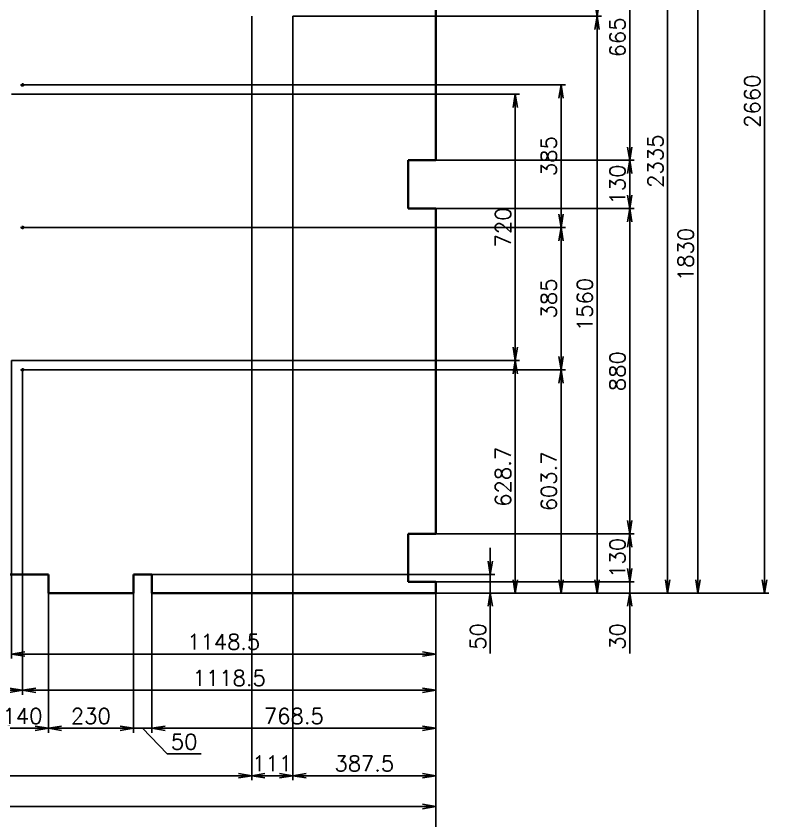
# Model space of a CAD drawing. Header units: millimetres. Extents: x -73083 to 81340, y -6859 to 6812.
# Drawn here: x -35573 to -33537, y -5722 to -3546 of the extents above; entities that cross this region are included whole.
import ezdxf

# ---------------------------------------------------------------- set-up
doc = ezdxf.new("R2010")
doc.units = ezdxf.units.MM
for name, pattern in [('AM_ISO02W050', [7.5, 6, -1.5]), ('AM_ISO08W050', [18, 12, -1.5, 3, -1.5]), ('DASHDOT', [18.5, 12, -3, 0.5, -3]), ('DASHED', [15, 12, -3])]:
    doc.linetypes.add(name, pattern=pattern)
for name, color, linetype, lineweight in [('AM_7', 2, 'AM_ISO08W050', 25), ('AM_HID', 1, 'AM_ISO02W050', 25), ('AM_VIS', 7, 'Continuous', 50)]:
    doc.layers.add(name, color=color, linetype=linetype, lineweight=lineweight)
doc.layers.add('word_dim', color=253, linetype='Continuous')
doc.styles.get("Standard").update_dxf_attribs({"font": 'romans.shx', "bigfont": 'bigfont.shx'})
doc.dimstyles.new('STANDARD1-12', dxfattribs={"dimscale": 12, "dimtxt": 3.5, "dimasz": 3, "dimexe": 1, "dimexo": 0, "dimgap": 1, "dimtad": 3, "dimdec": 1, "dimdsep": 46, "dimtxsty": 'Standard', "dimblk1": 'OPEN', "dimblk2": 'OPEN', "dimsah": 1, "dimcen": 0, "dimclrd": 256, "dimclre": 256, "dimclrt": 3, "dimadec": 0, "dimazin": 0, "dimtfac": 1, "dimtdec": 1, "dimtmove": 0, "dimatfit": 3, "dimldrblk": 'OPEN', "dimfxl": 0, "dimtolj": 1, "dimtzin": 0, "dimarcsym": 0})

# ---------------------------------------------------------------- blocks, each defined once
blk = doc.blocks.new('_Open')
at = {"color": 0, "lineweight": -2}
for p, q in [((-1, 0.167), (0, 0)), ((-1, -0.167), (0, 0)), ((0, 0), (-1, 0))]:
    blk.add_line(p, q, dxfattribs=at)
blk = doc.blocks.new('*D883')
at = {"layer": 'DEFPOINTS', "color": 0, "linetype": 'Continuous', "ltscale": 2}
for p in [(-38434.4, -5105.6), (-34437.4, -5105.6), (-34437.4, -5778.2)]:
    blk.add_point(p, dxfattribs=at)
at = {"layer": 'word_dim', "linetype": 'Continuous', "lineweight": -2, "ltscale": 2}
for p, q in [((-38434.4, -5105.6), (-38434.4, -5790.2)), ((-34437.4, -5105.6), (-34437.4, -5790.2)), ((-38398.4, -5778.2), (-34473.4, -5778.2))]:
    blk.add_line(p, q, dxfattribs=at)
at = {"layer": 'word_dim', "linetype": 'Continuous', "lineweight": -2, "ltscale": 2, "xscale": 36, "yscale": 36, "zscale": 36, "rotation": 180}
blk.add_blockref('_Open', (-38434.4, -5778.2), dxfattribs=at)
at = {"layer": 'word_dim', "linetype": 'Continuous', "lineweight": -2, "ltscale": 2, "xscale": 36, "yscale": 36, "zscale": 36}
blk.add_blockref('_Open', (-34437.4, -5778.2), dxfattribs=at)
at = {"layer": 'word_dim', "color": 3, "linetype": 'Continuous', "ltscale": 2, "insert": (-36435.9, -5745.2), "char_height": 42, "attachment_point": 5}
blk.add_mtext('\\A1;3997', dxfattribs=at)
blk = doc.blocks.new('*D884')
at = {"layer": 'DEFPOINTS', "color": 0, "linetype": 'Continuous', "ltscale": 2}
for p in [(-35335.9, -2445.6), (-34437.4, -5105.6), (-33548.8, -5105.6)]:
    blk.add_point(p, dxfattribs=at)
at = {"layer": 'word_dim', "linetype": 'Continuous', "lineweight": -2, "ltscale": 2}
for p, q in [((-35335.9, -2445.6), (-33536.8, -2445.6)), ((-33548.8, -2481.6), (-33548.8, -5069.6)), ((-34437.4, -5105.6), (-33536.8, -5105.6))]:
    blk.add_line(p, q, dxfattribs=at)
at = {"layer": 'word_dim', "linetype": 'Continuous', "lineweight": -2, "ltscale": 2, "xscale": 36, "yscale": 36, "zscale": 36}
for p, rotation in [((-33548.8, -2445.6), 90), ((-33548.8, -5105.6), 270)]:
    blk.add_blockref('_Open', p, dxfattribs=dict(at, rotation=rotation))
at = {"layer": 'word_dim', "color": 3, "linetype": 'Continuous', "ltscale": 2, "insert": (-33581.8, -3775.6), "char_height": 42, "attachment_point": 5, "rotation": 90}
blk.add_mtext('\\A1;2660', dxfattribs=at)
blk = doc.blocks.new('*D886')
at = {"layer": 'DEFPOINTS', "color": 0, "linetype": 'Continuous', "ltscale": 2}
for p in [(-35205.9, -5105.6), (-34437.4, -5105.6), (-35205.9, -5471.4)]:
    blk.add_point(p, dxfattribs=at)
at = {"layer": 'word_dim', "linetype": 'Continuous', "lineweight": -2, "ltscale": 2}
for p, q in [((-35205.9, -5105.6), (-35205.9, -5483.4)), ((-34437.4, -5105.6), (-34437.4, -5483.4)), ((-34473.4, -5471.4), (-35169.9, -5471.4))]:
    blk.add_line(p, q, dxfattribs=at)
at = {"layer": 'word_dim', "linetype": 'Continuous', "lineweight": -2, "ltscale": 2, "xscale": 36, "yscale": 36, "zscale": 36, "rotation": 180}
blk.add_blockref('_Open', (-35205.9, -5471.4), dxfattribs=at)
at = {"layer": 'word_dim', "linetype": 'Continuous', "lineweight": -2, "ltscale": 2, "xscale": 36, "yscale": 36, "zscale": 36}
blk.add_blockref('_Open', (-34437.4, -5471.4), dxfattribs=at)
at = {"layer": 'word_dim', "color": 3, "linetype": 'Continuous', "ltscale": 2, "insert": (-34821.6, -5438.4), "char_height": 42, "attachment_point": 5}
blk.add_mtext('\\A1;768.5', dxfattribs=at)
blk = doc.blocks.new('*D887')
at = {"layer": 'DEFPOINTS', "color": 0, "linetype": 'Continuous', "ltscale": 2}
for p in [(-35255.9, -5105.6), (-35205.9, -5105.6), (-35255.9, -5471.4)]:
    blk.add_point(p, dxfattribs=at)
at = {"layer": 'word_dim', "linetype": 'Continuous', "lineweight": -2, "ltscale": 2}
for p, q in [((-35255.9, -5105.6), (-35255.9, -5483.4)), ((-35205.9, -5105.6), (-35205.9, -5483.4)), ((-35291.9, -5471.4), (-35327.9, -5471.4)), ((-35205.9, -5471.4), (-35255.9, -5471.4)), ((-35205.9, -5471.4), (-35255.9, -5471.4)), ((-35230.9, -5471.4), (-35164.4, -5540.9)), ((-35169.9, -5471.4), (-35133.9, -5471.4)), ((-35164.4, -5540.9), (-35072.4, -5540.9))]:
    blk.add_line(p, q, dxfattribs=at)
at = {"layer": 'word_dim', "linetype": 'Continuous', "lineweight": -2, "ltscale": 2, "xscale": 36, "yscale": 36, "zscale": 36}
blk.add_blockref('_Open', (-35255.9, -5471.4), dxfattribs=at)
at = {"layer": 'word_dim', "linetype": 'Continuous', "lineweight": -2, "ltscale": 2, "xscale": 36, "yscale": 36, "zscale": 36, "rotation": 180}
blk.add_blockref('_Open', (-35205.9, -5471.4), dxfattribs=at)
at = {"layer": 'word_dim', "color": 3, "linetype": 'Continuous', "ltscale": 2, "insert": (-35118.4, -5507.9), "char_height": 42, "attachment_point": 5}
blk.add_mtext('\\A1;50', dxfattribs=at)
blk = doc.blocks.new('*D888')
at = {"layer": 'DEFPOINTS', "color": 0, "linetype": 'Continuous', "ltscale": 2}
for p in [(-35485.9, -5105.6), (-35255.9, -5105.6), (-35485.9, -5471.4)]:
    blk.add_point(p, dxfattribs=at)
at = {"layer": 'word_dim', "linetype": 'Continuous', "lineweight": -2, "ltscale": 2}
for p, q in [((-35485.9, -5105.6), (-35485.9, -5483.4)), ((-35255.9, -5105.6), (-35255.9, -5483.4)), ((-35291.9, -5471.4), (-35449.9, -5471.4))]:
    blk.add_line(p, q, dxfattribs=at)
at = {"layer": 'word_dim', "linetype": 'Continuous', "lineweight": -2, "ltscale": 2, "xscale": 36, "yscale": 36, "zscale": 36, "rotation": 180}
blk.add_blockref('_Open', (-35485.9, -5471.4), dxfattribs=at)
at = {"layer": 'word_dim', "linetype": 'Continuous', "lineweight": -2, "ltscale": 2, "xscale": 36, "yscale": 36, "zscale": 36}
blk.add_blockref('_Open', (-35255.9, -5471.4), dxfattribs=at)
at = {"layer": 'word_dim', "color": 3, "linetype": 'Continuous', "ltscale": 2, "insert": (-35370.9, -5438.4), "char_height": 42, "attachment_point": 5}
blk.add_mtext('\\A1;230', dxfattribs=at)
blk = doc.blocks.new('*D889')
at = {"layer": 'DEFPOINTS', "color": 0, "linetype": 'Continuous', "ltscale": 2}
for p in [(-35625.9, -5105.6), (-35485.9, -5105.6), (-35625.9, -5471.4)]:
    blk.add_point(p, dxfattribs=at)
at = {"layer": 'word_dim', "linetype": 'Continuous', "lineweight": -2, "ltscale": 2}
for p, q in [((-35625.9, -5105.6), (-35625.9, -5483.4)), ((-35485.9, -5105.6), (-35485.9, -5483.4)), ((-35521.9, -5471.4), (-35589.9, -5471.4))]:
    blk.add_line(p, q, dxfattribs=at)
at = {"layer": 'word_dim', "linetype": 'Continuous', "lineweight": -2, "ltscale": 2, "xscale": 36, "yscale": 36, "zscale": 36, "rotation": 180}
blk.add_blockref('_Open', (-35625.9, -5471.4), dxfattribs=at)
at = {"layer": 'word_dim', "linetype": 'Continuous', "lineweight": -2, "ltscale": 2, "xscale": 36, "yscale": 36, "zscale": 36}
blk.add_blockref('_Open', (-35485.9, -5471.4), dxfattribs=at)
at = {"layer": 'word_dim', "color": 3, "linetype": 'Continuous', "ltscale": 2, "insert": (-35555.9, -5438.4), "char_height": 42, "attachment_point": 5}
blk.add_mtext('\\A1;140', dxfattribs=at)
blk = doc.blocks.new('*D896')
at = {"layer": 'DEFPOINTS', "color": 0, "linetype": 'Continuous', "ltscale": 2}
for p in [(-35205.9, -5055.6), (-34290.5, -5055.6), (-34437.4, -5105.6)]:
    blk.add_point(p, dxfattribs=at)
at = {"layer": 'word_dim', "linetype": 'Continuous', "lineweight": -2, "ltscale": 2}
for p, q in [((-34290.5, -5019.6), (-34290.5, -4983.6)), ((-35205.9, -5055.6), (-34278.5, -5055.6)), ((-34290.5, -5055.6), (-34290.5, -5105.6)), ((-34437.4, -5105.6), (-34278.5, -5105.6)), ((-34290.5, -5141.6), (-34290.5, -5269.6))]:
    blk.add_line(p, q, dxfattribs=at)
at = {"layer": 'word_dim', "linetype": 'Continuous', "lineweight": -2, "ltscale": 2, "xscale": 36, "yscale": 36, "zscale": 36}
for p, rotation in [((-34290.5, -5055.6), 270), ((-34290.5, -5105.6), 90)]:
    blk.add_blockref('_Open', p, dxfattribs=dict(at, rotation=rotation))
at = {"layer": 'word_dim', "color": 3, "linetype": 'Continuous', "ltscale": 2, "insert": (-34323.5, -5223.6), "char_height": 42, "attachment_point": 5, "rotation": 90}
blk.add_mtext('\\A1;50', dxfattribs=at)
blk = doc.blocks.new('*D897')
at = {"layer": 'DEFPOINTS', "color": 0, "linetype": 'Continuous', "ltscale": 2}
for p in [(-38359.4, -3270.6), (-34437.4, -5105.6), (-34437.4, -5683)]:
    blk.add_point(p, dxfattribs=at)
at = {"layer": 'word_dim', "linetype": 'Continuous', "lineweight": -2, "ltscale": 2}
for p, q in [((-38359.4, -3270.6), (-38359.4, -5695)), ((-34437.4, -5105.6), (-34437.4, -5695)), ((-38323.4, -5683), (-34473.4, -5683))]:
    blk.add_line(p, q, dxfattribs=at)
at = {"layer": 'word_dim', "linetype": 'Continuous', "lineweight": -2, "ltscale": 2, "xscale": 36, "yscale": 36, "zscale": 36, "rotation": 180}
blk.add_blockref('_Open', (-38359.4, -5683), dxfattribs=at)
at = {"layer": 'word_dim', "linetype": 'Continuous', "lineweight": -2, "ltscale": 2, "xscale": 36, "yscale": 36, "zscale": 36}
blk.add_blockref('_Open', (-34437.4, -5683), dxfattribs=at)
at = {"layer": 'word_dim', "color": 3, "linetype": 'Continuous', "ltscale": 2, "insert": (-36398.4, -5650), "char_height": 42, "attachment_point": 5}
blk.add_mtext('\\A1;3922', dxfattribs=at)
blk = doc.blocks.new('*D903')
at = {"layer": 'DEFPOINTS', "color": 0, "linetype": 'Continuous', "ltscale": 2}
for p in [(-34437.4, -5075.6), (-33913.4, -5075.6), (-34437.4, -5105.6)]:
    blk.add_point(p, dxfattribs=at)
at = {"layer": 'word_dim', "linetype": 'Continuous', "lineweight": -2, "ltscale": 2}
for p, q in [((-33913.4, -5039.6), (-33913.4, -5003.6)), ((-34437.4, -5075.6), (-33901.4, -5075.6)), ((-33913.4, -5075.6), (-33913.4, -5105.6)), ((-34437.4, -5105.6), (-33901.4, -5105.6)), ((-33913.4, -5141.6), (-33913.4, -5269.6))]:
    blk.add_line(p, q, dxfattribs=at)
at = {"layer": 'word_dim', "linetype": 'Continuous', "lineweight": -2, "ltscale": 2, "xscale": 36, "yscale": 36, "zscale": 36}
for p, rotation in [((-33913.4, -5075.6), 270), ((-33913.4, -5105.6), 90)]:
    blk.add_blockref('_Open', p, dxfattribs=dict(at, rotation=rotation))
at = {"layer": 'word_dim', "color": 3, "linetype": 'Continuous', "ltscale": 2, "insert": (-33946.4, -5223.6), "char_height": 42, "attachment_point": 5, "rotation": 90}
blk.add_mtext('\\A1;30', dxfattribs=at)
blk = doc.blocks.new('*D904')
at = {"layer": 'DEFPOINTS', "color": 0, "linetype": 'Continuous', "ltscale": 2}
for p in [(-34437.4, -4945.6), (-33913.4, -4945.6), (-34437.4, -5075.6)]:
    blk.add_point(p, dxfattribs=at)
at = {"layer": 'word_dim', "linetype": 'Continuous', "lineweight": -2, "ltscale": 2}
for p, q in [((-34437.4, -4945.6), (-33901.4, -4945.6)), ((-33913.4, -5039.6), (-33913.4, -4981.6)), ((-34437.4, -5075.6), (-33901.4, -5075.6))]:
    blk.add_line(p, q, dxfattribs=at)
at = {"layer": 'word_dim', "linetype": 'Continuous', "lineweight": -2, "ltscale": 2, "xscale": 36, "yscale": 36, "zscale": 36}
for p, rotation in [((-33913.4, -4945.6), 90), ((-33913.4, -5075.6), 270)]:
    blk.add_blockref('_Open', p, dxfattribs=dict(at, rotation=rotation))
at = {"layer": 'word_dim', "color": 3, "linetype": 'Continuous', "ltscale": 2, "insert": (-33946.4, -5010.6), "char_height": 42, "attachment_point": 5, "rotation": 90}
blk.add_mtext('\\A1;130', dxfattribs=at)
blk = doc.blocks.new('*D905')
at = {"layer": 'DEFPOINTS', "color": 0, "linetype": 'Continuous', "ltscale": 2}
for p in [(-34437.4, -4065.6), (-33913.4, -4065.6), (-34437.4, -4945.6)]:
    blk.add_point(p, dxfattribs=at)
at = {"layer": 'word_dim', "linetype": 'Continuous', "lineweight": -2, "ltscale": 2}
for p, q in [((-34437.4, -4065.6), (-33901.4, -4065.6)), ((-33913.4, -4909.6), (-33913.4, -4101.6)), ((-34437.4, -4945.6), (-33901.4, -4945.6))]:
    blk.add_line(p, q, dxfattribs=at)
at = {"layer": 'word_dim', "linetype": 'Continuous', "lineweight": -2, "ltscale": 2, "xscale": 36, "yscale": 36, "zscale": 36}
for p, rotation in [((-33913.4, -4065.6), 90), ((-33913.4, -4945.6), 270)]:
    blk.add_blockref('_Open', p, dxfattribs=dict(at, rotation=rotation))
at = {"layer": 'word_dim', "color": 3, "linetype": 'Continuous', "ltscale": 2, "insert": (-33946.4, -4505.6), "char_height": 42, "attachment_point": 5, "rotation": 90}
blk.add_mtext('\\A1;880', dxfattribs=at)
blk = doc.blocks.new('*D906')
at = {"layer": 'DEFPOINTS', "color": 0, "linetype": 'Continuous', "ltscale": 2}
for p in [(-34437.4, -3935.6), (-33913.4, -3935.6), (-34437.4, -4065.6)]:
    blk.add_point(p, dxfattribs=at)
at = {"layer": 'word_dim', "linetype": 'Continuous', "lineweight": -2, "ltscale": 2}
for p, q in [((-34437.4, -3935.6), (-33901.4, -3935.6)), ((-33913.4, -4029.6), (-33913.4, -3971.6)), ((-34437.4, -4065.6), (-33901.4, -4065.6))]:
    blk.add_line(p, q, dxfattribs=at)
at = {"layer": 'word_dim', "linetype": 'Continuous', "lineweight": -2, "ltscale": 2, "xscale": 36, "yscale": 36, "zscale": 36}
for p, rotation in [((-33913.4, -3935.6), 90), ((-33913.4, -4065.6), 270)]:
    blk.add_blockref('_Open', p, dxfattribs=dict(at, rotation=rotation))
at = {"layer": 'word_dim', "color": 3, "linetype": 'Continuous', "ltscale": 2, "insert": (-33946.4, -4000.6), "char_height": 42, "attachment_point": 5, "rotation": 90}
blk.add_mtext('\\A1;130', dxfattribs=at)
blk = doc.blocks.new('*D907')
at = {"layer": 'DEFPOINTS', "color": 0, "linetype": 'Continuous', "ltscale": 2}
for p in [(-34437.4, -3270.6), (-33913.4, -3270.6), (-34437.4, -3935.6)]:
    blk.add_point(p, dxfattribs=at)
at = {"layer": 'word_dim', "linetype": 'Continuous', "lineweight": -2, "ltscale": 2}
for p, q in [((-34437.4, -3270.6), (-33901.4, -3270.6)), ((-33913.4, -3899.6), (-33913.4, -3306.6)), ((-34437.4, -3935.6), (-33901.4, -3935.6))]:
    blk.add_line(p, q, dxfattribs=at)
at = {"layer": 'word_dim', "linetype": 'Continuous', "lineweight": -2, "ltscale": 2, "xscale": 36, "yscale": 36, "zscale": 36}
for p, rotation in [((-33913.4, -3270.6), 90), ((-33913.4, -3935.6), 270)]:
    blk.add_blockref('_Open', p, dxfattribs=dict(at, rotation=rotation))
at = {"layer": 'word_dim', "color": 3, "linetype": 'Continuous', "ltscale": 2, "insert": (-33946.4, -3603.1), "char_height": 42, "attachment_point": 5, "rotation": 90}
blk.add_mtext('\\A1;665', dxfattribs=at)
blk = doc.blocks.new('*D908')
at = {"layer": 'DEFPOINTS', "color": 0, "linetype": 'Continuous', "ltscale": 2}
for p in [(-35585.9, -4476.9), (-34437.4, -5105.6), (-35585.9, -5270.6)]:
    blk.add_point(p, dxfattribs=at)
at = {"layer": 'word_dim', "linetype": 'Continuous', "lineweight": -2, "ltscale": 2}
for p, q in [((-35585.9, -4476.9), (-35585.9, -5282.6)), ((-34437.4, -5105.6), (-34437.4, -5282.6)), ((-34473.4, -5270.6), (-35549.9, -5270.6))]:
    blk.add_line(p, q, dxfattribs=at)
at = {"layer": 'word_dim', "linetype": 'Continuous', "lineweight": -2, "ltscale": 2, "xscale": 36, "yscale": 36, "zscale": 36, "rotation": 180}
blk.add_blockref('_Open', (-35585.9, -5270.6), dxfattribs=at)
at = {"layer": 'word_dim', "linetype": 'Continuous', "lineweight": -2, "ltscale": 2, "xscale": 36, "yscale": 36, "zscale": 36}
blk.add_blockref('_Open', (-34437.4, -5270.6), dxfattribs=at)
at = {"layer": 'word_dim', "color": 3, "linetype": 'Continuous', "ltscale": 2, "insert": (-35011.6, -5237.6), "char_height": 42, "attachment_point": 5}
blk.add_mtext('\\A1;1148.5', dxfattribs=at)
blk = doc.blocks.new('*D910')
at = {"layer": 'DEFPOINTS', "color": 0, "linetype": 'Continuous', "ltscale": 2}
for p in [(-35585.9, -4476.9), (-34223, -4476.9), (-34449, -5105.6)]:
    blk.add_point(p, dxfattribs=at)
at = {"layer": 'word_dim', "linetype": 'Continuous', "lineweight": -2, "ltscale": 2}
for p, q in [((-35585.9, -4476.9), (-34211, -4476.9)), ((-34223, -5069.6), (-34223, -4512.9)), ((-34449, -5105.6), (-34211, -5105.6))]:
    blk.add_line(p, q, dxfattribs=at)
at = {"layer": 'word_dim', "linetype": 'Continuous', "lineweight": -2, "ltscale": 2, "xscale": 36, "yscale": 36, "zscale": 36}
for p, rotation in [((-34223, -4476.9), 90), ((-34223, -5105.6), 270)]:
    blk.add_blockref('_Open', p, dxfattribs=dict(at, rotation=rotation))
at = {"layer": 'word_dim', "color": 3, "linetype": 'Continuous', "ltscale": 2, "insert": (-34256, -4791.2), "char_height": 42, "attachment_point": 5, "rotation": 90}
blk.add_mtext('\\A1;628.7', dxfattribs=at)
blk = doc.blocks.new('*D911')
at = {"layer": 'DEFPOINTS', "color": 0, "linetype": 'Continuous', "ltscale": 2}
for p in [(-35585.9, -3756.9), (-34223, -3756.9), (-35585.9, -4476.9)]:
    blk.add_point(p, dxfattribs=at)
at = {"layer": 'word_dim', "linetype": 'Continuous', "lineweight": -2, "ltscale": 2}
for p, q in [((-35585.9, -3756.9), (-34211, -3756.9)), ((-34223, -4440.9), (-34223, -3792.9)), ((-35585.9, -4476.9), (-34211, -4476.9))]:
    blk.add_line(p, q, dxfattribs=at)
at = {"layer": 'word_dim', "linetype": 'Continuous', "lineweight": -2, "ltscale": 2, "xscale": 36, "yscale": 36, "zscale": 36}
for p, rotation in [((-34223, -3756.9), 90), ((-34223, -4476.9), 270)]:
    blk.add_blockref('_Open', p, dxfattribs=dict(at, rotation=rotation))
at = {"layer": 'word_dim', "color": 3, "linetype": 'Continuous', "ltscale": 2, "insert": (-34256, -4116.9), "char_height": 42, "attachment_point": 5, "rotation": 90}
blk.add_mtext('\\A1;720', dxfattribs=at)
blk = doc.blocks.new('*D915')
at = {"layer": 'DEFPOINTS', "color": 0, "linetype": 'Continuous', "ltscale": 2}
for p in [(-35205.9, -3275.6), (-34437.4, -5105.6), (-33728.8, -5105.6)]:
    blk.add_point(p, dxfattribs=at)
at = {"layer": 'word_dim', "linetype": 'Continuous', "lineweight": -2, "ltscale": 2}
for p, q in [((-35205.9, -3275.6), (-33716.8, -3275.6)), ((-33728.8, -3311.6), (-33728.8, -5069.6)), ((-34437.4, -5105.6), (-33716.8, -5105.6))]:
    blk.add_line(p, q, dxfattribs=at)
at = {"layer": 'word_dim', "linetype": 'Continuous', "lineweight": -2, "ltscale": 2, "xscale": 36, "yscale": 36, "zscale": 36}
for p, rotation in [((-33728.8, -3275.6), 90), ((-33728.8, -5105.6), 270)]:
    blk.add_blockref('_Open', p, dxfattribs=dict(at, rotation=rotation))
at = {"layer": 'word_dim', "color": 3, "linetype": 'Continuous', "ltscale": 2, "insert": (-33761.8, -4190.6), "char_height": 42, "attachment_point": 5, "rotation": 90}
blk.add_mtext('\\A1;1830', dxfattribs=at)
blk = doc.blocks.new('*D938')
at = {"layer": 'DEFPOINTS', "color": 0, "linetype": 'Continuous', "ltscale": 2}
for p in [(-34824.9, -3545.6), (-34437.4, -5105.6), (-34824.9, -5599.6)]:
    blk.add_point(p, dxfattribs=at)
at = {"layer": 'word_dim', "linetype": 'Continuous', "lineweight": -2, "ltscale": 2}
for p, q in [((-34824.9, -3545.6), (-34824.9, -5611.6)), ((-34437.4, -5105.6), (-34437.4, -5611.6)), ((-34473.4, -5599.6), (-34788.9, -5599.6))]:
    blk.add_line(p, q, dxfattribs=at)
at = {"layer": 'word_dim', "linetype": 'Continuous', "lineweight": -2, "ltscale": 2, "xscale": 36, "yscale": 36, "zscale": 36, "rotation": 180}
blk.add_blockref('_Open', (-34824.9, -5599.6), dxfattribs=at)
at = {"layer": 'word_dim', "linetype": 'Continuous', "lineweight": -2, "ltscale": 2, "xscale": 36, "yscale": 36, "zscale": 36}
blk.add_blockref('_Open', (-34437.4, -5599.6), dxfattribs=at)
at = {"layer": 'word_dim', "color": 3, "linetype": 'Continuous', "ltscale": 2, "insert": (-34631.2, -5566.6), "char_height": 42, "attachment_point": 5}
blk.add_mtext('\\A1;387.5', dxfattribs=at)
blk = doc.blocks.new('*D939')
at = {"layer": 'DEFPOINTS', "color": 0, "linetype": 'Continuous', "ltscale": 2}
for p in [(-34935.9, -3545.6), (-34824.9, -3545.6), (-34935.9, -5599.6)]:
    blk.add_point(p, dxfattribs=at)
at = {"layer": 'word_dim', "linetype": 'Continuous', "lineweight": -2, "ltscale": 2}
for p, q in [((-34935.9, -3545.6), (-34935.9, -5611.6)), ((-34824.9, -3545.6), (-34824.9, -5611.6)), ((-34860.9, -5599.6), (-34899.9, -5599.6))]:
    blk.add_line(p, q, dxfattribs=at)
at = {"layer": 'word_dim', "linetype": 'Continuous', "lineweight": -2, "ltscale": 2, "xscale": 36, "yscale": 36, "zscale": 36, "rotation": 180}
blk.add_blockref('_Open', (-34935.9, -5599.6), dxfattribs=at)
at = {"layer": 'word_dim', "linetype": 'Continuous', "lineweight": -2, "ltscale": 2, "xscale": 36, "yscale": 36, "zscale": 36}
blk.add_blockref('_Open', (-34824.9, -5599.6), dxfattribs=at)
at = {"layer": 'word_dim', "color": 3, "linetype": 'Continuous', "ltscale": 2, "insert": (-34880.4, -5566.6), "char_height": 42, "attachment_point": 5}
blk.add_mtext('\\A1;111', dxfattribs=at)
blk = doc.blocks.new('*D940')
at = {"layer": 'DEFPOINTS', "color": 0, "linetype": 'Continuous', "ltscale": 2}
for p in [(-37924.9, -3545.6), (-34935.9, -3545.6), (-37924.9, -5599.6)]:
    blk.add_point(p, dxfattribs=at)
at = {"layer": 'word_dim', "linetype": 'Continuous', "lineweight": -2, "ltscale": 2}
for p, q in [((-37924.9, -3545.6), (-37924.9, -5611.6)), ((-34935.9, -3545.6), (-34935.9, -5611.6)), ((-34971.9, -5599.6), (-37888.9, -5599.6))]:
    blk.add_line(p, q, dxfattribs=at)
at = {"layer": 'word_dim', "linetype": 'Continuous', "lineweight": -2, "ltscale": 2, "xscale": 36, "yscale": 36, "zscale": 36, "rotation": 180}
blk.add_blockref('_Open', (-37924.9, -5599.6), dxfattribs=at)
at = {"layer": 'word_dim', "linetype": 'Continuous', "lineweight": -2, "ltscale": 2, "xscale": 36, "yscale": 36, "zscale": 36}
blk.add_blockref('_Open', (-34935.9, -5599.6), dxfattribs=at)
at = {"layer": 'word_dim', "color": 3, "linetype": 'Continuous', "ltscale": 2, "insert": (-36430.4, -5566.6), "char_height": 42, "attachment_point": 5}
blk.add_mtext('\\A1;2989', dxfattribs=at)
blk = doc.blocks.new('*D942')
at = {"layer": 'DEFPOINTS', "color": 0, "linetype": 'Continuous', "ltscale": 2}
for p in [(-34824.9, -3545.6), (-34001.7, -3545.6), (-34437.4, -5105.6)]:
    blk.add_point(p, dxfattribs=at)
at = {"layer": 'word_dim', "linetype": 'Continuous', "lineweight": -2, "ltscale": 2}
for p, q in [((-34824.9, -3545.6), (-33989.7, -3545.6)), ((-34001.7, -5069.6), (-34001.7, -3581.6)), ((-34437.4, -5105.6), (-33989.7, -5105.6))]:
    blk.add_line(p, q, dxfattribs=at)
at = {"layer": 'word_dim', "linetype": 'Continuous', "lineweight": -2, "ltscale": 2, "xscale": 36, "yscale": 36, "zscale": 36}
for p, rotation in [((-34001.7, -3545.6), 90), ((-34001.7, -5105.6), 270)]:
    blk.add_blockref('_Open', p, dxfattribs=dict(at, rotation=rotation))
at = {"layer": 'word_dim', "color": 3, "linetype": 'Continuous', "ltscale": 2, "insert": (-34034.7, -4325.6), "char_height": 42, "attachment_point": 5, "rotation": 90}
blk.add_mtext('\\A1;1560', dxfattribs=at)
blk = doc.blocks.new('*D943')
at = {"layer": 'DEFPOINTS', "color": 0, "linetype": 'Continuous', "ltscale": 2}
for p in [(-34824.9, -3335.6), (-34001.7, -3335.6), (-34824.9, -3545.6)]:
    blk.add_point(p, dxfattribs=at)
at = {"layer": 'word_dim', "linetype": 'Continuous', "lineweight": -2, "ltscale": 2}
for p, q in [((-34824.9, -3335.6), (-33989.7, -3335.6)), ((-34001.7, -3509.6), (-34001.7, -3371.6)), ((-34824.9, -3545.6), (-33989.7, -3545.6))]:
    blk.add_line(p, q, dxfattribs=at)
at = {"layer": 'word_dim', "linetype": 'Continuous', "lineweight": -2, "ltscale": 2, "xscale": 36, "yscale": 36, "zscale": 36}
for p, rotation in [((-34001.7, -3335.6), 90), ((-34001.7, -3545.6), 270)]:
    blk.add_blockref('_Open', p, dxfattribs=dict(at, rotation=rotation))
at = {"layer": 'word_dim', "color": 3, "linetype": 'Continuous', "ltscale": 2, "insert": (-34034.7, -3440.6), "char_height": 42, "attachment_point": 5, "rotation": 90}
blk.add_mtext('\\A1;210', dxfattribs=at)
blk = doc.blocks.new('*D1104')
at = {"layer": 'DEFPOINTS', "color": 0, "linetype": 'Continuous', "ltscale": 2}
for p in [(-35555.9, -4506.4), (-34437.4, -5105.6), (-35555.9, -5368.6)]:
    blk.add_point(p, dxfattribs=at)
at = {"layer": 'word_dim', "lineweight": -2, "ltscale": 2}
for p, q in [((-35555.9, -4506.4), (-35555.9, -5380.6)), ((-34437.4, -5105.6), (-34437.4, -5380.6)), ((-34473.4, -5368.6), (-35519.9, -5368.6))]:
    blk.add_line(p, q, dxfattribs=at)
at = {"layer": 'word_dim', "linetype": 'Continuous', "lineweight": -2, "ltscale": 2, "xscale": 36, "yscale": 36, "zscale": 36, "rotation": 180}
blk.add_blockref('_Open', (-35555.9, -5368.6), dxfattribs=at)
at = {"layer": 'word_dim', "linetype": 'Continuous', "lineweight": -2, "ltscale": 2, "xscale": 36, "yscale": 36, "zscale": 36}
blk.add_blockref('_Open', (-34437.4, -5368.6), dxfattribs=at)
at = {"layer": 'word_dim', "color": 3, "linetype": 'Continuous', "ltscale": 2, "insert": (-34996.6, -5335.6), "char_height": 42, "attachment_point": 5}
blk.add_mtext('\\A1;1118.5', dxfattribs=at)
blk = doc.blocks.new('*D1105')
at = {"layer": 'DEFPOINTS', "color": 0, "linetype": 'Continuous', "ltscale": 2}
for p in [(-36140.9, -4506.4), (-35555.9, -4506.4), (-36140.9, -5368.6)]:
    blk.add_point(p, dxfattribs=at)
at = {"layer": 'word_dim', "lineweight": -2, "ltscale": 2}
for p, q in [((-36140.9, -4506.4), (-36140.9, -5380.6)), ((-35555.9, -4506.4), (-35555.9, -5380.6)), ((-35591.9, -5368.6), (-36104.9, -5368.6))]:
    blk.add_line(p, q, dxfattribs=at)
at = {"layer": 'word_dim', "linetype": 'Continuous', "lineweight": -2, "ltscale": 2, "xscale": 36, "yscale": 36, "zscale": 36, "rotation": 180}
blk.add_blockref('_Open', (-36140.9, -5368.6), dxfattribs=at)
at = {"layer": 'word_dim', "linetype": 'Continuous', "lineweight": -2, "ltscale": 2, "xscale": 36, "yscale": 36, "zscale": 36}
blk.add_blockref('_Open', (-35555.9, -5368.6), dxfattribs=at)
at = {"layer": 'word_dim', "color": 3, "linetype": 'Continuous', "ltscale": 2, "insert": (-35848.4, -5335.6), "char_height": 42, "attachment_point": 5}
blk.add_mtext('\\A1;585', dxfattribs=at)
blk = doc.blocks.new('*D1108')
at = {"layer": 'DEFPOINTS', "color": 0, "linetype": 'Continuous', "ltscale": 2}
for p in [(-35305.9, -2770.6), (-33810.7, -2770.6), (-34437.4, -5105.6)]:
    blk.add_point(p, dxfattribs=at)
at = {"layer": 'word_dim', "lineweight": -2, "ltscale": 2}
for p, q in [((-35305.9, -2770.6), (-33798.7, -2770.6)), ((-33810.7, -5069.6), (-33810.7, -2806.6)), ((-34437.4, -5105.6), (-33798.7, -5105.6))]:
    blk.add_line(p, q, dxfattribs=at)
at = {"layer": 'word_dim', "linetype": 'Continuous', "lineweight": -2, "ltscale": 2, "xscale": 36, "yscale": 36, "zscale": 36}
for p, rotation in [((-33810.7, -2770.6), 90), ((-33810.7, -5105.6), 270)]:
    blk.add_blockref('_Open', p, dxfattribs=dict(at, rotation=rotation))
at = {"layer": 'word_dim', "color": 3, "linetype": 'Continuous', "ltscale": 2, "insert": (-33843.7, -3938.1), "char_height": 42, "attachment_point": 5, "rotation": 90}
blk.add_mtext('\\A1;2335', dxfattribs=at)
blk = doc.blocks.new('*D1115')
at = {"layer": 'DEFPOINTS', "color": 0, "linetype": 'Continuous', "ltscale": 2}
for p in [(-35551.3, -4501.9), (-34099.1, -4501.9), (-34437.4, -5105.6)]:
    blk.add_point(p, dxfattribs=at)
at = {"layer": 'word_dim', "lineweight": -2, "ltscale": 2}
for p, q in [((-35551.3, -4501.9), (-34087.1, -4501.9)), ((-34099.1, -5069.6), (-34099.1, -4537.9)), ((-34437.4, -5105.6), (-34087.1, -5105.6))]:
    blk.add_line(p, q, dxfattribs=at)
at = {"layer": 'word_dim', "linetype": 'Continuous', "lineweight": -2, "ltscale": 2, "xscale": 36, "yscale": 36, "zscale": 36}
for p, rotation in [((-34099.1, -4501.9), 90), ((-34099.1, -5105.6), 270)]:
    blk.add_blockref('_Open', p, dxfattribs=dict(at, rotation=rotation))
at = {"layer": 'word_dim', "color": 3, "linetype": 'Continuous', "ltscale": 2, "insert": (-34132.1, -4803.7), "char_height": 42, "attachment_point": 5, "rotation": 90}
blk.add_mtext('\\A1;603.7', dxfattribs=at)
blk = doc.blocks.new('*D1116')
at = {"layer": 'DEFPOINTS', "color": 0, "linetype": 'Continuous', "ltscale": 2}
for p in [(-35551.3, -4116.9), (-34099.1, -4116.9), (-35551.3, -4501.9)]:
    blk.add_point(p, dxfattribs=at)
at = {"layer": 'word_dim', "lineweight": -2, "ltscale": 2}
for p, q in [((-35551.3, -4116.9), (-34087.1, -4116.9)), ((-34099.1, -4465.9), (-34099.1, -4152.9)), ((-35551.3, -4501.9), (-34087.1, -4501.9))]:
    blk.add_line(p, q, dxfattribs=at)
at = {"layer": 'word_dim', "linetype": 'Continuous', "lineweight": -2, "ltscale": 2, "xscale": 36, "yscale": 36, "zscale": 36}
for p, rotation in [((-34099.1, -4116.9), 90), ((-34099.1, -4501.9), 270)]:
    blk.add_blockref('_Open', p, dxfattribs=dict(at, rotation=rotation))
at = {"layer": 'word_dim', "color": 3, "linetype": 'Continuous', "ltscale": 2, "insert": (-34132.1, -4309.4), "char_height": 42, "attachment_point": 5, "rotation": 90}
blk.add_mtext('\\A1;385', dxfattribs=at)
blk = doc.blocks.new('*D1117')
at = {"layer": 'DEFPOINTS', "color": 0, "linetype": 'Continuous', "ltscale": 2}
for p in [(-35551.3, -3731.9), (-34099.1, -3731.9), (-35551.3, -4116.9)]:
    blk.add_point(p, dxfattribs=at)
at = {"layer": 'word_dim', "lineweight": -2, "ltscale": 2}
for p, q in [((-35551.3, -3731.9), (-34087.1, -3731.9)), ((-34099.1, -4080.9), (-34099.1, -3767.9)), ((-35551.3, -4116.9), (-34087.1, -4116.9))]:
    blk.add_line(p, q, dxfattribs=at)
at = {"layer": 'word_dim', "linetype": 'Continuous', "lineweight": -2, "ltscale": 2, "xscale": 36, "yscale": 36, "zscale": 36}
for p, rotation in [((-34099.1, -3731.9), 90), ((-34099.1, -4116.9), 270)]:
    blk.add_blockref('_Open', p, dxfattribs=dict(at, rotation=rotation))
at = {"layer": 'word_dim', "color": 3, "linetype": 'Continuous', "ltscale": 2, "insert": (-34132.1, -3924.4), "char_height": 42, "attachment_point": 5, "rotation": 90}
blk.add_mtext('\\A1;385', dxfattribs=at)

msp = doc.modelspace()

# ---------------------------------------------------------------- linework, layer by layer
at = {"layer": 'AM_7', "linetype": 'DASHDOT', "lineweight": 13, "ltscale": 0.227499}
for p, q in [((-35551.3483, -3731.88347), (-35560.44828, -3731.88347)), ((-35551.3483, -4116.88347), (-35560.44828, -4116.88347)), ((-35551.3483, -4501.88347), (-35560.44828, -4501.88347))]:
    msp.add_line(p, q, dxfattribs=at)
at = {"layer": 'AM_7', "linetype": 'DASHDOT', "lineweight": 13, "ltscale": 0.227496}
for p, q in [((-35555.89823, -3727.33366), (-35555.89823, -3736.43352)), ((-35555.89823, -4112.33366), (-35555.89823, -4121.43352)), ((-35555.89823, -4497.33366), (-35555.89823, -4506.43352))]:
    msp.add_line(p, q, dxfattribs=at)
at = {"layer": 'AM_HID', "linetype": 'DASHED', "lineweight": 13}
for centre in [(-35555.89823, -3731.88347), (-35555.89823, -4116.88347), (-35555.89823, -4501.88347)]:
    msp.add_circle(centre, 3.5, dxfattribs=at)
at = {"layer": 'AM_VIS', "lineweight": 35}
for p, q in [((-34437.39872, -3935.60222), (-34437.39872, -3270.6049)), ((-34512.39872, -3935.60222), (-34512.39872, -4065.60222)), ((-34437.39872, -3935.60222), (-34512.39872, -3935.60222)), ((-34512.39872, -4065.60222), (-34437.39872, -4065.60222)), ((-34437.39872, -4945.60295), (-34437.39872, -4065.60222)), ((-34512.39872, -4945.60295), (-34512.39872, -5075.60295)), ((-34437.39872, -4945.60295), (-34512.39872, -4945.60295)), ((-35625.89872, -5055.60295), (-35485.89872, -5055.60295)), ((-35485.89872, -5105.60295), (-35485.89872, -5055.60295)), ((-35255.89847, -5055.60637), (-35255.89811, -5105.60295)), ((-35255.89847, -5055.60637), (-35205.89847, -5055.60637)), ((-35205.89811, -5105.60295), (-35205.89847, -5055.60637)), ((-34512.39872, -5075.60295), (-34437.39872, -5075.60295)), ((-34437.39872, -5105.60295), (-34437.39872, -5075.60295)), ((-35255.89811, -5105.60295), (-35485.89872, -5105.60295)), ((-34437.39872, -5105.60295), (-35205.89811, -5105.60295))]:
    msp.add_line(p, q, dxfattribs=at)

# ---------------------------------------------------------------- dimensions: what is measured, and where the dimension line sits
at = {"layer": 'word_dim', "linetype": 'Continuous', "ltscale": 2}
for base, p1, p2, picture, middle in [((-33548.79193, -5105.61418), (-35335.90592, -2445.60551), (-34437.39872, -5105.61418), '*D884', (-33548.79193, -3775.60985)), ((-34001.7146, -3335.60997), (-34824.90165, -3545.60997), (-34824.90213, -3335.60997), '*D943', (-34001.7146, -3440.60997)), ((-34001.7146, -3545.60997), (-34437.39872, -5105.60295), (-34824.90165, -3545.60997), '*D942', (-34001.7146, -4325.60646)), ((-34290.46602, -5055.60857), (-34437.39872, -5105.61418), (-35205.89847, -5055.60857), '*D896', (-34290.46602, -5223.61418)), ((-33913.40528, -5075.60295), (-34437.39872, -5105.61418), (-34437.39872, -5075.60295), '*D903', (-33913.40528, -5223.61418))]:
    dim = msp.add_linear_dim(base=base, p1=p1, p2=p2, angle=90, dimstyle='STANDARD1-12', dxfattribs=at)
    dim.commit()
    dim.dimension.update_dxf_attribs({"geometry": picture, "text_midpoint": middle, "dimtype": 160})
for base, p1, p2, picture, middle in [((-33810.68238, -2770.60283), (-34437.39872, -5105.60295), (-35305.89847, -2770.60283), '*D1108', (-33843.68238, -3938.10289)), ((-34099.07337, -3731.88347), (-35551.3483, -4116.88347), (-35551.3483, -3731.88347), '*D1117', (-34132.07337, -3924.38347)), ((-34099.07337, -4116.88347), (-35551.3483, -4501.88347), (-35551.3483, -4116.88347), '*D1116', (-34132.07337, -4309.38347)), ((-34099.07337, -4501.88347), (-34437.39872, -5105.60295), (-35551.3483, -4501.88347), '*D1115', (-34132.07337, -4803.74321))]:
    dim = msp.add_linear_dim(base=base, p1=p1, p2=p2, angle=90, dimstyle='STANDARD1-12', override={"dimarcsym": 1}, dxfattribs=at)
    dim.commit()
    dim.dimension.update_dxf_attribs({"geometry": picture, "text_midpoint": middle})
for base, p1, p2, picture, middle in [((-34437.39872, -5682.98948), (-38359.40262, -3270.61333), (-34437.39872, -5105.60295), '*D897', (-36398.40067, -5682.98948)), ((-34935.90482, -5599.64005), (-34824.90165, -3545.60997), (-34935.90482, -3545.61049), '*D939', (-34880.40323, -5599.64005))]:
    dim = msp.add_linear_dim(base=base, p1=p1, p2=p2, dimstyle='STANDARD1-12', dxfattribs=at)
    dim.commit()
    dim.dimension.update_dxf_attribs({"geometry": picture, "text_midpoint": middle, "dimtype": 160})
for base, p1, p2, picture, middle in [((-33728.82901, -5105.60295), (-35205.913, -3275.60442), (-34437.39872, -5105.60295), '*D915', (-33761.82901, -4190.60368)), ((-33913.40528, -3270.60496), (-34437.40189, -3935.60222), (-34437.40351, -3270.60496), '*D907', (-33946.40528, -3603.10359)), ((-34223.01144, -3756.88347), (-35585.89823, -4476.88347), (-35585.89823, -3756.88347), '*D911', (-34256.01144, -4116.88347)), ((-33913.40528, -3935.60222), (-34437.40165, -4065.60222), (-34437.40189, -3935.60222), '*D906', (-33946.40528, -4000.60222)), ((-33913.40528, -4065.60222), (-34437.39896, -4945.60295), (-34437.40183, -4065.60222), '*D905', (-33946.40528, -4505.60258)), ((-34223.01144, -4476.88347), (-34448.98534, -5105.60298), (-35585.89823, -4476.88347), '*D910', (-34256.01144, -4791.24323)), ((-33913.40528, -4945.60295), (-34437.39872, -5075.60295), (-34437.39896, -4945.60295), '*D904', (-33946.40528, -5010.60295))]:
    dim = msp.add_linear_dim(base=base, p1=p1, p2=p2, angle=90, dimstyle='STANDARD1-12', dxfattribs=at)
    dim.commit()
    dim.dimension.update_dxf_attribs({"geometry": picture, "text_midpoint": middle})
for base, p1, p2, picture, middle in [((-37924.90165, -5599.64005), (-34935.90482, -3545.61049), (-37924.90165, -3545.62657), '*D940', (-36430.40323, -5566.64005)), ((-34824.90165, -5599.64005), (-34437.39872, -5105.61418), (-34824.90165, -3545.60997), '*D938', (-34631.15018, -5566.64005)), ((-35585.89823, -5270.59837), (-34437.39872, -5105.61418), (-35585.89823, -4476.88347), '*D908', (-35011.64847, -5237.59837)), ((-34437.39872, -5778.18059), (-38434.39872, -5105.61418), (-34437.39872, -5105.61418), '*D883', (-36435.89872, -5745.18059)), ((-35625.89872, -5471.37545), (-35485.89872, -5105.60595), (-35625.89872, -5105.60637), '*D889', (-35555.89872, -5438.37545)), ((-35485.89872, -5471.37545), (-35255.89811, -5105.60539), (-35485.89872, -5105.60595), '*D888', (-35370.89841, -5438.37545)), ((-35205.89811, -5471.37545), (-34437.39872, -5105.61418), (-35205.89811, -5105.61981), '*D886', (-34821.64841, -5438.37545))]:
    dim = msp.add_linear_dim(base=base, p1=p1, p2=p2, dimstyle='STANDARD1-12', dxfattribs=at)
    dim.commit()
    dim.dimension.update_dxf_attribs({"geometry": picture, "text_midpoint": middle})
for base, p1, p2, picture, middle in [((-36140.89823, -5368.62895), (-35555.89823, -4506.43352), (-36140.89823, -4506.43352), '*D1105', (-35848.39823, -5335.62895)), ((-35555.89823, -5368.62895), (-34437.39872, -5105.61418), (-35555.89823, -4506.43352), '*D1104', (-34996.64847, -5335.62895))]:
    dim = msp.add_linear_dim(base=base, p1=p1, p2=p2, dimstyle='STANDARD1-12', override={"dimarcsym": 1}, dxfattribs=at)
    dim.commit()
    dim.dimension.update_dxf_attribs({"geometry": picture, "text_midpoint": middle})
dim = msp.add_linear_dim(base=(-35255.89811, -5471.37545), p1=(-35205.89811, -5105.61981), p2=(-35255.89811, -5105.60539), dimstyle='STANDARD1-12', override={"dimtmove": 1}, dxfattribs=at)
dim.commit()
dim.dimension.update_dxf_attribs({"geometry": '*D887', "text_midpoint": (-35152.42727, -5540.87496), "dimtype": 160})

doc.saveas('drawing.dxf')
